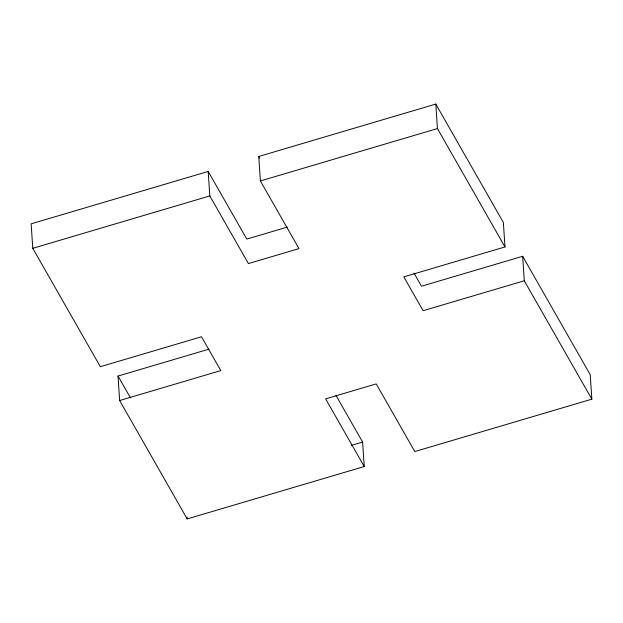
<?xml version="1.0" encoding="UTF-8"?>
<svg xmlns="http://www.w3.org/2000/svg" width="623" height="623" viewBox="0 0 623 623"><rect width="100%" height="100%" fill="white"/><g stroke="black" fill="none" stroke-linecap="round" stroke-linejoin="round"><path stroke-width="0.93" d="M287.258 227.115L246.786 239.092L208.183 171.442L31.15 223.836L32.778 248.32L100.342 366.713L201.502 336.77L220.807 370.599L119.639 400.534L118.02 376.051L208.97 349.137M208.183 171.442L209.811 195.926L248.413 263.576L298.993 248.608L260.391 180.95L258.763 156.466L435.796 104.072L503.361 222.466L504.98 246.949L403.821 276.885L423.126 310.713L524.286 280.771L591.85 399.164L414.817 451.558L376.214 383.908L325.627 398.876L364.237 466.534L187.204 518.928L119.639 400.534M32.778 248.32L209.811 195.926M260.391 180.95L437.424 128.556L504.98 246.949M591.85 399.164L590.222 374.68L522.658 256.287L421.498 286.23L413.968 273.03M351.427 445.359L362.609 442.05L364.237 466.534M258.763 156.466L259.713 158.141M335.922 395.278L362.609 442.05M118.02 376.051L130.472 397.887M522.658 256.287L524.286 280.771M435.796 104.072L437.424 128.556M187.079 517.043L187.204 518.928"/></g></svg>
